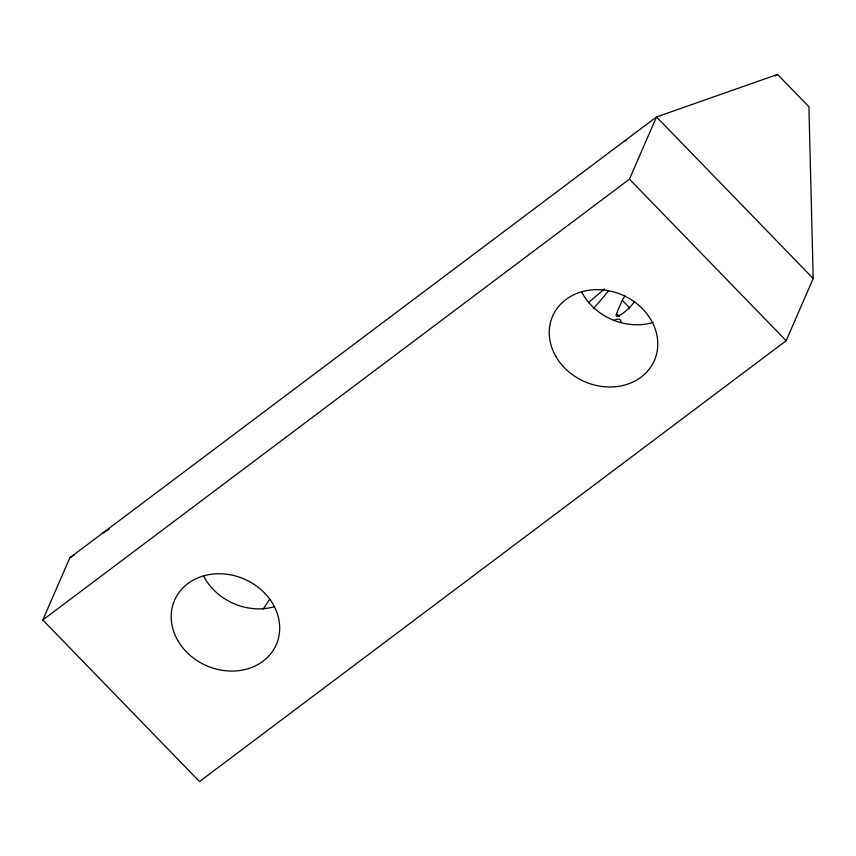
<?xml version="1.0" encoding="UTF-8"?>
<svg xmlns="http://www.w3.org/2000/svg" width="856" height="856" viewBox="0 0 856 856"><rect width="100%" height="100%" fill="white"/><g stroke="black" fill="none" stroke-linecap="round" stroke-linejoin="round"><path stroke-width="1.28" d="M42.8 619.979L69.85 557.77L656.499 116.951L777.558 74.44L808.899 106.754L813.2 278.532L786.15 340.742L199.501 781.56L42.8 619.979L629.449 179.161L656.499 116.951L813.2 278.532M619.263 316.485L616.502 313.628L622.301 300.296A13.867 3.167 -44.1 0 1 625.051 295.983M263.124 609.162L269.747 599.157M775.45 76.013L777.558 74.44M102.442 533.277L109.258 529.083M69.85 557.77L74.397 554.977M623.906 141.443L626.432 140.555M629.449 179.161L786.15 340.742M622.301 300.296L629.674 307.903M634.478 301.654A13.867 3.167 -44.1 0 1 621.723 314.12A13.867 3.167 -44.1 0 1 616.502 313.628M588.564 302.671A106.347 24.257 -44.1 0 1 604.571 289.007M608.263 291.04A106.347 24.257 -44.1 0 1 593.369 308.642M613.538 320.454A36.99 8.432 -44.1 0 1 620.985 322.113M274.07 606.797A55.48 47.251 23.5 0 1 203.685 576.174M653.321 322.37A55.48 47.251 23.5 0 1 581.748 292.089M555.993 356.674A55.48 47.251 23.5 0 0 649.961 368.176A55.48 47.251 23.5 0 0 604.571 290.12A55.48 47.251 23.5 0 0 555.993 356.674M177.93 640.748A55.48 47.251 23.5 0 0 271.898 652.251A55.48 47.251 23.5 0 0 226.508 574.205A55.48 47.251 23.5 0 0 177.93 640.748"/></g></svg>
